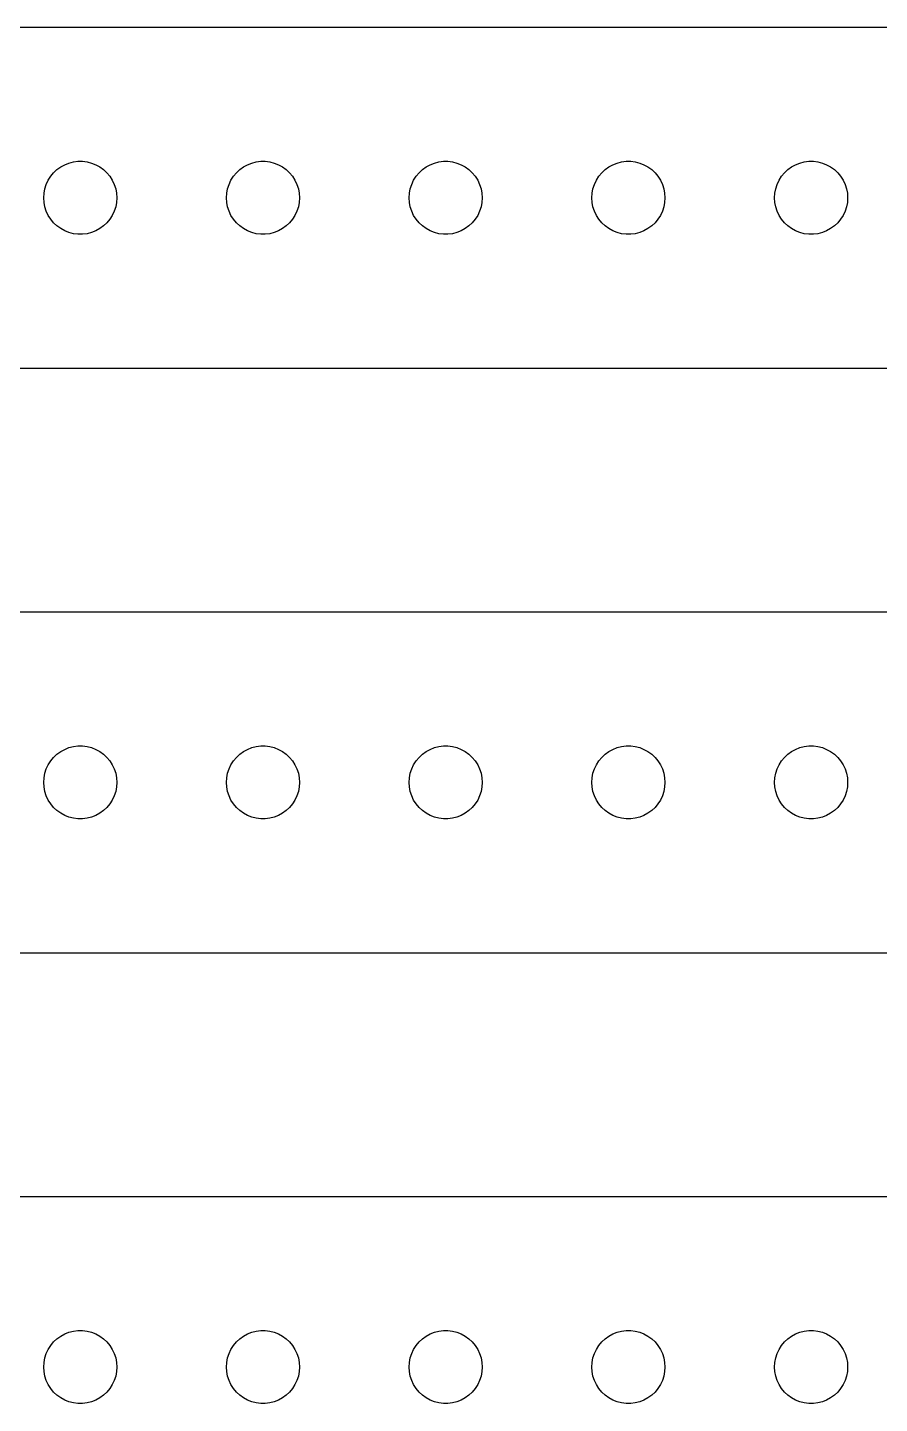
# Model space of a CAD drawing. Header units: metres. Extents: x -127 to 127, y 113 to 223.
# Drawn here: x 27.8 to 62.8, y 166.5 to 223 of the extents above; entities that cross this region are included whole.
import ezdxf

# ---------------------------------------------------------------- set-up
doc = ezdxf.new("R2010")
doc.units = ezdxf.units.M

msp = doc.modelspace()

# ---------------------------------------------------------------- linework, layer by layer
for p, q in [((122.314, 222.99), (-122.314, 222.99)), ((29.7189, 217.473), (29.9058, 217.497)), ((29.9058, 217.497), (30.0942, 217.497)), ((30.0942, 217.497), (30.2811, 217.473)), ((37.2189, 217.473), (37.4058, 217.497)), ((37.4058, 217.497), (37.5942, 217.497)), ((37.5942, 217.497), (37.7811, 217.473)), ((44.7189, 217.473), (44.9058, 217.497)), ((44.9058, 217.497), (45.0942, 217.497)), ((45.0942, 217.497), (45.2811, 217.473)), ((52.2189, 217.473), (52.4058, 217.497)), ((52.4058, 217.497), (52.5942, 217.497)), ((52.5942, 217.497), (52.7811, 217.473)), ((59.7189, 217.473), (59.9058, 217.497)), ((59.9058, 217.497), (60.0942, 217.497)), ((60.0942, 217.497), (60.2811, 217.473)), ((28.7865, 216.882), (28.9065, 217.027)), ((28.9065, 217.027), (29.0439, 217.156)), ((29.0439, 217.156), (29.1963, 217.266)), ((29.1963, 217.266), (29.3613, 217.357)), ((29.3613, 217.357), (29.5365, 217.427)), ((29.5365, 217.427), (29.7189, 217.473)), ((30.2811, 217.473), (30.4635, 217.427)), ((30.4635, 217.427), (30.6387, 217.357)), ((30.6387, 217.357), (30.8037, 217.266)), ((30.8037, 217.266), (30.9561, 217.156)), ((30.9561, 217.156), (31.0934, 217.027)), ((31.0934, 217.027), (31.2135, 216.882)), ((36.2865, 216.882), (36.4065, 217.027)), ((36.4065, 217.027), (36.5439, 217.156)), ((36.5439, 217.156), (36.6963, 217.266)), ((36.6963, 217.266), (36.8613, 217.357)), ((36.8613, 217.357), (37.0365, 217.427)), ((37.0365, 217.427), (37.2189, 217.473)), ((37.7811, 217.473), (37.9635, 217.427)), ((37.9635, 217.427), (38.1387, 217.357)), ((38.1387, 217.357), (38.3037, 217.266)), ((38.3037, 217.266), (38.4561, 217.156)), ((38.4561, 217.156), (38.5934, 217.027)), ((38.5934, 217.027), (38.7135, 216.882)), ((43.7865, 216.882), (43.9065, 217.027)), ((43.9065, 217.027), (44.0439, 217.156)), ((44.0439, 217.156), (44.1963, 217.266)), ((44.1963, 217.266), (44.3613, 217.357)), ((44.3613, 217.357), (44.5365, 217.427)), ((44.5365, 217.427), (44.7189, 217.473)), ((45.2811, 217.473), (45.4635, 217.427)), ((45.4635, 217.427), (45.6387, 217.357)), ((45.6387, 217.357), (45.8037, 217.266)), ((45.8037, 217.266), (45.9561, 217.156)), ((45.9561, 217.156), (46.0934, 217.027)), ((46.0934, 217.027), (46.2135, 216.882)), ((51.2865, 216.882), (51.4065, 217.027)), ((51.4065, 217.027), (51.5439, 217.156)), ((51.5439, 217.156), (51.6963, 217.266)), ((51.6963, 217.266), (51.8613, 217.357)), ((51.8613, 217.357), (52.0365, 217.427)), ((52.0365, 217.427), (52.2189, 217.473)), ((52.7811, 217.473), (52.9635, 217.427)), ((52.9635, 217.427), (53.1387, 217.357)), ((53.1387, 217.357), (53.3037, 217.266)), ((53.3037, 217.266), (53.4561, 217.156)), ((53.4561, 217.156), (53.5934, 217.027)), ((53.5934, 217.027), (53.7135, 216.882)), ((58.7865, 216.882), (58.9065, 217.027)), ((58.9065, 217.027), (59.0439, 217.156)), ((59.0439, 217.156), (59.1963, 217.266)), ((59.1963, 217.266), (59.3613, 217.357)), ((59.3613, 217.357), (59.5365, 217.427)), ((59.5365, 217.427), (59.7189, 217.473)), ((60.2811, 217.473), (60.4635, 217.427)), ((60.4635, 217.427), (60.6387, 217.357)), ((60.6387, 217.357), (60.8037, 217.266)), ((60.8037, 217.266), (60.9561, 217.156)), ((60.9561, 217.156), (61.0934, 217.027)), ((61.0934, 217.027), (61.2135, 216.882)), ((28.5118, 216.188), (28.5471, 216.373)), ((28.5471, 216.373), (28.6053, 216.552)), ((28.6053, 216.552), (28.6855, 216.723)), ((28.6855, 216.723), (28.7865, 216.882)), ((31.2135, 216.882), (31.3145, 216.723)), ((31.3145, 216.723), (31.3947, 216.552)), ((31.3947, 216.552), (31.4529, 216.373)), ((31.4529, 216.373), (31.4882, 216.188)), ((36.0118, 216.188), (36.0471, 216.373)), ((36.0471, 216.373), (36.1053, 216.552)), ((36.1053, 216.552), (36.1855, 216.723)), ((36.1855, 216.723), (36.2865, 216.882)), ((38.7135, 216.882), (38.8145, 216.723)), ((38.8145, 216.723), (38.8947, 216.552)), ((38.8947, 216.552), (38.9529, 216.373)), ((38.9529, 216.373), (38.9882, 216.188)), ((43.5118, 216.188), (43.5471, 216.373)), ((43.5471, 216.373), (43.6053, 216.552)), ((43.6053, 216.552), (43.6855, 216.723)), ((43.6855, 216.723), (43.7865, 216.882)), ((46.2135, 216.882), (46.3145, 216.723)), ((46.3145, 216.723), (46.3947, 216.552)), ((46.3947, 216.552), (46.4529, 216.373)), ((46.4529, 216.373), (46.4882, 216.188)), ((51.0118, 216.188), (51.0471, 216.373)), ((51.0471, 216.373), (51.1053, 216.552)), ((51.1053, 216.552), (51.1855, 216.723)), ((51.1855, 216.723), (51.2865, 216.882)), ((53.7135, 216.882), (53.8145, 216.723)), ((53.8145, 216.723), (53.8947, 216.552)), ((53.8947, 216.552), (53.9529, 216.373)), ((53.9529, 216.373), (53.9882, 216.188)), ((58.5118, 216.188), (58.5471, 216.373)), ((58.5471, 216.373), (58.6053, 216.552)), ((58.6053, 216.552), (58.6855, 216.723)), ((58.6855, 216.723), (58.7865, 216.882)), ((61.2135, 216.882), (61.3145, 216.723)), ((61.3145, 216.723), (61.3947, 216.552)), ((61.3947, 216.552), (61.4529, 216.373)), ((61.4529, 216.373), (61.4882, 216.188)), ((28.5, 216), (28.5118, 216.188)), ((28.5118, 215.812), (28.5, 216)), ((28.5471, 215.627), (28.5118, 215.812)), ((31.4882, 215.812), (31.4529, 215.627)), ((31.4882, 216.188), (31.5, 216)), ((31.5, 216), (31.4882, 215.812)), ((36, 216), (36.0118, 216.188)), ((36.0118, 215.812), (36, 216)), ((36.0471, 215.627), (36.0118, 215.812)), ((38.9882, 215.812), (38.9529, 215.627)), ((38.9882, 216.188), (39, 216)), ((39, 216), (38.9882, 215.812)), ((43.5, 216), (43.5118, 216.188)), ((43.5118, 215.812), (43.5, 216)), ((43.5471, 215.627), (43.5118, 215.812)), ((46.4882, 215.812), (46.4529, 215.627)), ((46.4882, 216.188), (46.5, 216)), ((46.5, 216), (46.4882, 215.812)), ((51, 216), (51.0118, 216.188)), ((51.0118, 215.812), (51, 216)), ((51.0471, 215.627), (51.0118, 215.812)), ((53.9882, 215.812), (53.9529, 215.627)), ((53.9882, 216.188), (54, 216)), ((54, 216), (53.9882, 215.812)), ((58.5, 216), (58.5118, 216.188)), ((58.5118, 215.812), (58.5, 216)), ((58.5471, 215.627), (58.5118, 215.812)), ((61.4882, 215.812), (61.4529, 215.627)), ((61.4882, 216.188), (61.5, 216)), ((61.5, 216), (61.4882, 215.812)), ((28.6053, 215.448), (28.5471, 215.627)), ((28.6855, 215.277), (28.6053, 215.448)), ((28.7865, 215.118), (28.6855, 215.277)), ((31.3145, 215.277), (31.2135, 215.118)), ((31.3947, 215.448), (31.3145, 215.277)), ((31.4529, 215.627), (31.3947, 215.448)), ((36.1053, 215.448), (36.0471, 215.627)), ((36.1855, 215.277), (36.1053, 215.448)), ((36.2865, 215.118), (36.1855, 215.277)), ((38.8145, 215.277), (38.7135, 215.118)), ((38.8947, 215.448), (38.8145, 215.277)), ((38.9529, 215.627), (38.8947, 215.448)), ((43.6053, 215.448), (43.5471, 215.627)), ((43.6855, 215.277), (43.6053, 215.448)), ((43.7865, 215.118), (43.6855, 215.277)), ((46.3145, 215.277), (46.2135, 215.118)), ((46.3947, 215.448), (46.3145, 215.277)), ((46.4529, 215.627), (46.3947, 215.448)), ((51.1053, 215.448), (51.0471, 215.627)), ((51.1855, 215.277), (51.1053, 215.448)), ((51.2865, 215.118), (51.1855, 215.277)), ((53.8145, 215.277), (53.7135, 215.118)), ((53.8947, 215.448), (53.8145, 215.277)), ((53.9529, 215.627), (53.8947, 215.448)), ((58.6053, 215.448), (58.5471, 215.627)), ((58.6855, 215.277), (58.6053, 215.448)), ((58.7865, 215.118), (58.6855, 215.277)), ((61.3145, 215.277), (61.2135, 215.118)), ((61.3947, 215.448), (61.3145, 215.277)), ((61.4529, 215.627), (61.3947, 215.448)), ((28.9065, 214.973), (28.7865, 215.118)), ((29.0439, 214.844), (28.9065, 214.973)), ((29.1963, 214.734), (29.0439, 214.844)), ((29.3613, 214.643), (29.1963, 214.734)), ((30.8037, 214.734), (30.6387, 214.643)), ((30.9561, 214.844), (30.8037, 214.734)), ((31.0934, 214.973), (30.9561, 214.844)), ((31.2135, 215.118), (31.0934, 214.973)), ((36.4065, 214.973), (36.2865, 215.118)), ((36.5439, 214.844), (36.4065, 214.973)), ((36.6963, 214.734), (36.5439, 214.844)), ((36.8613, 214.643), (36.6963, 214.734)), ((38.3037, 214.734), (38.1387, 214.643)), ((38.4561, 214.844), (38.3037, 214.734)), ((38.5934, 214.973), (38.4561, 214.844)), ((38.7135, 215.118), (38.5934, 214.973)), ((43.9065, 214.973), (43.7865, 215.118)), ((44.0439, 214.844), (43.9065, 214.973)), ((44.1963, 214.734), (44.0439, 214.844)), ((44.3613, 214.643), (44.1963, 214.734)), ((45.8037, 214.734), (45.6387, 214.643)), ((45.9561, 214.844), (45.8037, 214.734)), ((46.0934, 214.973), (45.9561, 214.844)), ((46.2135, 215.118), (46.0934, 214.973)), ((51.4065, 214.973), (51.2865, 215.118)), ((51.5439, 214.844), (51.4065, 214.973)), ((51.6963, 214.734), (51.5439, 214.844)), ((51.8613, 214.643), (51.6963, 214.734)), ((53.3037, 214.734), (53.1387, 214.643)), ((53.4561, 214.844), (53.3037, 214.734)), ((53.5934, 214.973), (53.4561, 214.844)), ((53.7135, 215.118), (53.5934, 214.973)), ((58.9065, 214.973), (58.7865, 215.118)), ((59.0439, 214.844), (58.9065, 214.973)), ((59.1963, 214.734), (59.0439, 214.844)), ((59.3613, 214.643), (59.1963, 214.734)), ((60.8037, 214.734), (60.6387, 214.643)), ((60.9561, 214.844), (60.8037, 214.734)), ((61.0934, 214.973), (60.9561, 214.844)), ((61.2135, 215.118), (61.0934, 214.973)), ((29.5365, 214.573), (29.3613, 214.643)), ((29.7189, 214.527), (29.5365, 214.573)), ((29.9058, 214.503), (29.7189, 214.527)), ((30.0942, 214.503), (29.9058, 214.503)), ((30.2811, 214.527), (30.0942, 214.503)), ((30.4635, 214.573), (30.2811, 214.527)), ((30.6387, 214.643), (30.4635, 214.573)), ((37.0365, 214.573), (36.8613, 214.643)), ((37.2189, 214.527), (37.0365, 214.573)), ((37.4058, 214.503), (37.2189, 214.527)), ((37.5942, 214.503), (37.4058, 214.503)), ((37.7811, 214.527), (37.5942, 214.503)), ((37.9635, 214.573), (37.7811, 214.527)), ((38.1387, 214.643), (37.9635, 214.573)), ((44.5365, 214.573), (44.3613, 214.643)), ((44.7189, 214.527), (44.5365, 214.573)), ((44.9058, 214.503), (44.7189, 214.527)), ((45.0942, 214.503), (44.9058, 214.503)), ((45.2811, 214.527), (45.0942, 214.503)), ((45.4635, 214.573), (45.2811, 214.527)), ((45.6387, 214.643), (45.4635, 214.573)), ((52.0365, 214.573), (51.8613, 214.643)), ((52.2189, 214.527), (52.0365, 214.573)), ((52.4058, 214.503), (52.2189, 214.527)), ((52.5942, 214.503), (52.4058, 214.503)), ((52.7811, 214.527), (52.5942, 214.503)), ((52.9635, 214.573), (52.7811, 214.527)), ((53.1387, 214.643), (52.9635, 214.573)), ((59.5365, 214.573), (59.3613, 214.643)), ((59.7189, 214.527), (59.5365, 214.573)), ((59.9058, 214.503), (59.7189, 214.527)), ((60.0942, 214.503), (59.9058, 214.503)), ((60.2811, 214.527), (60.0942, 214.503)), ((60.4635, 214.573), (60.2811, 214.527)), ((60.6387, 214.643), (60.4635, 214.573)), ((-122.314, 209.01), (122.314, 209.01)), ((122.314, 198.99), (-122.314, 198.99)), ((29.0439, 193.156), (29.1963, 193.266)), ((29.1963, 193.266), (29.3613, 193.357)), ((29.3613, 193.357), (29.5365, 193.427)), ((29.5365, 193.427), (29.7189, 193.473)), ((29.7189, 193.473), (29.9058, 193.497)), ((29.9058, 193.497), (30.0942, 193.497)), ((30.0942, 193.497), (30.2811, 193.473)), ((30.2811, 193.473), (30.4635, 193.427)), ((30.4635, 193.427), (30.6387, 193.357)), ((30.6387, 193.357), (30.8037, 193.266)), ((30.8037, 193.266), (30.9561, 193.156)), ((36.5439, 193.156), (36.6963, 193.266)), ((36.6963, 193.266), (36.8613, 193.357)), ((36.8613, 193.357), (37.0365, 193.427)), ((37.0365, 193.427), (37.2189, 193.473)), ((37.2189, 193.473), (37.4058, 193.497)), ((37.4058, 193.497), (37.5942, 193.497)), ((37.5942, 193.497), (37.7811, 193.473)), ((37.7811, 193.473), (37.9635, 193.427)), ((37.9635, 193.427), (38.1387, 193.357)), ((38.1387, 193.357), (38.3037, 193.266)), ((38.3037, 193.266), (38.4561, 193.156)), ((44.0439, 193.156), (44.1963, 193.266)), ((44.1963, 193.266), (44.3613, 193.357)), ((44.3613, 193.357), (44.5365, 193.427)), ((44.5365, 193.427), (44.7189, 193.473)), ((44.7189, 193.473), (44.9058, 193.497)), ((44.9058, 193.497), (45.0942, 193.497)), ((45.0942, 193.497), (45.2811, 193.473)), ((45.2811, 193.473), (45.4635, 193.427)), ((45.4635, 193.427), (45.6387, 193.357)), ((45.6387, 193.357), (45.8037, 193.266)), ((45.8037, 193.266), (45.9561, 193.156)), ((51.5439, 193.156), (51.6963, 193.266)), ((51.6963, 193.266), (51.8613, 193.357)), ((51.8613, 193.357), (52.0365, 193.427)), ((52.0365, 193.427), (52.2189, 193.473)), ((52.2189, 193.473), (52.4058, 193.497)), ((52.4058, 193.497), (52.5942, 193.497)), ((52.5942, 193.497), (52.7811, 193.473)), ((52.7811, 193.473), (52.9635, 193.427)), ((52.9635, 193.427), (53.1387, 193.357)), ((53.1387, 193.357), (53.3037, 193.266)), ((53.3037, 193.266), (53.4561, 193.156)), ((59.0439, 193.156), (59.1963, 193.266)), ((59.1963, 193.266), (59.3613, 193.357)), ((59.3613, 193.357), (59.5365, 193.427)), ((59.5365, 193.427), (59.7189, 193.473)), ((59.7189, 193.473), (59.9058, 193.497)), ((59.9058, 193.497), (60.0942, 193.497)), ((60.0942, 193.497), (60.2811, 193.473)), ((60.2811, 193.473), (60.4635, 193.427)), ((60.4635, 193.427), (60.6387, 193.357)), ((60.6387, 193.357), (60.8037, 193.266)), ((60.8037, 193.266), (60.9561, 193.156)), ((28.6053, 192.552), (28.6855, 192.723)), ((28.6855, 192.723), (28.7865, 192.882)), ((28.7865, 192.882), (28.9065, 193.027)), ((28.9065, 193.027), (29.0439, 193.156)), ((30.9561, 193.156), (31.0934, 193.027)), ((31.0934, 193.027), (31.2135, 192.882)), ((31.2135, 192.882), (31.3145, 192.723)), ((31.3145, 192.723), (31.3947, 192.552)), ((36.1053, 192.552), (36.1855, 192.723)), ((36.1855, 192.723), (36.2865, 192.882)), ((36.2865, 192.882), (36.4065, 193.027)), ((36.4065, 193.027), (36.5439, 193.156)), ((38.4561, 193.156), (38.5934, 193.027)), ((38.5934, 193.027), (38.7135, 192.882)), ((38.7135, 192.882), (38.8145, 192.723)), ((38.8145, 192.723), (38.8947, 192.552)), ((43.6053, 192.552), (43.6855, 192.723)), ((43.6855, 192.723), (43.7865, 192.882)), ((43.7865, 192.882), (43.9065, 193.027)), ((43.9065, 193.027), (44.0439, 193.156)), ((45.9561, 193.156), (46.0934, 193.027)), ((46.0934, 193.027), (46.2135, 192.882)), ((46.2135, 192.882), (46.3145, 192.723)), ((46.3145, 192.723), (46.3947, 192.552)), ((51.1053, 192.552), (51.1855, 192.723)), ((51.1855, 192.723), (51.2865, 192.882)), ((51.2865, 192.882), (51.4065, 193.027)), ((51.4065, 193.027), (51.5439, 193.156)), ((53.4561, 193.156), (53.5934, 193.027)), ((53.5934, 193.027), (53.7135, 192.882)), ((53.7135, 192.882), (53.8145, 192.723)), ((53.8145, 192.723), (53.8947, 192.552)), ((58.6053, 192.552), (58.6855, 192.723)), ((58.6855, 192.723), (58.7865, 192.882)), ((58.7865, 192.882), (58.9065, 193.027)), ((58.9065, 193.027), (59.0439, 193.156)), ((60.9561, 193.156), (61.0934, 193.027)), ((61.0934, 193.027), (61.2135, 192.882)), ((61.2135, 192.882), (61.3145, 192.723)), ((61.3145, 192.723), (61.3947, 192.552)), ((28.5, 192), (28.5118, 192.188)), ((28.5118, 192.188), (28.5471, 192.373)), ((28.5471, 192.373), (28.6053, 192.552)), ((31.3947, 192.552), (31.4529, 192.373)), ((31.4529, 192.373), (31.4882, 192.188)), ((31.4882, 192.188), (31.5, 192)), ((36, 192), (36.0118, 192.188)), ((36.0118, 192.188), (36.0471, 192.373)), ((36.0471, 192.373), (36.1053, 192.552)), ((38.8947, 192.552), (38.9529, 192.373)), ((38.9529, 192.373), (38.9882, 192.188)), ((38.9882, 192.188), (39, 192)), ((43.5, 192), (43.5118, 192.188)), ((43.5118, 192.188), (43.5471, 192.373)), ((43.5471, 192.373), (43.6053, 192.552)), ((46.3947, 192.552), (46.4529, 192.373)), ((46.4529, 192.373), (46.4882, 192.188)), ((46.4882, 192.188), (46.5, 192)), ((51, 192), (51.0118, 192.188)), ((51.0118, 192.188), (51.0471, 192.373)), ((51.0471, 192.373), (51.1053, 192.552)), ((53.8947, 192.552), (53.9529, 192.373)), ((53.9529, 192.373), (53.9882, 192.188)), ((53.9882, 192.188), (54, 192)), ((58.5, 192), (58.5118, 192.188)), ((58.5118, 192.188), (58.5471, 192.373)), ((58.5471, 192.373), (58.6053, 192.552)), ((61.3947, 192.552), (61.4529, 192.373)), ((61.4529, 192.373), (61.4882, 192.188)), ((61.4882, 192.188), (61.5, 192)), ((28.5118, 191.812), (28.5, 192)), ((28.5471, 191.627), (28.5118, 191.812)), ((28.6053, 191.448), (28.5471, 191.627)), ((31.4529, 191.627), (31.3947, 191.448)), ((31.4882, 191.812), (31.4529, 191.627)), ((31.5, 192), (31.4882, 191.812)), ((36.0118, 191.812), (36, 192)), ((36.0471, 191.627), (36.0118, 191.812)), ((36.1053, 191.448), (36.0471, 191.627)), ((38.9529, 191.627), (38.8947, 191.448)), ((38.9882, 191.812), (38.9529, 191.627)), ((39, 192), (38.9882, 191.812)), ((43.5118, 191.812), (43.5, 192)), ((43.5471, 191.627), (43.5118, 191.812)), ((43.6053, 191.448), (43.5471, 191.627)), ((46.4529, 191.627), (46.3947, 191.448)), ((46.4882, 191.812), (46.4529, 191.627)), ((46.5, 192), (46.4882, 191.812)), ((51.0118, 191.812), (51, 192)), ((51.0471, 191.627), (51.0118, 191.812)), ((51.1053, 191.448), (51.0471, 191.627)), ((53.9529, 191.627), (53.8947, 191.448)), ((53.9882, 191.812), (53.9529, 191.627)), ((54, 192), (53.9882, 191.812)), ((58.5118, 191.812), (58.5, 192)), ((58.5471, 191.627), (58.5118, 191.812)), ((58.6053, 191.448), (58.5471, 191.627)), ((61.4529, 191.627), (61.3947, 191.448)), ((61.4882, 191.812), (61.4529, 191.627)), ((61.5, 192), (61.4882, 191.812)), ((28.6855, 191.277), (28.6053, 191.448)), ((28.7865, 191.118), (28.6855, 191.277)), ((28.9065, 190.973), (28.7865, 191.118)), ((29.0439, 190.844), (28.9065, 190.973)), ((31.0934, 190.973), (30.9561, 190.844)), ((31.2135, 191.118), (31.0934, 190.973)), ((31.3145, 191.277), (31.2135, 191.118)), ((31.3947, 191.448), (31.3145, 191.277)), ((36.1855, 191.277), (36.1053, 191.448)), ((36.2865, 191.118), (36.1855, 191.277)), ((36.4065, 190.973), (36.2865, 191.118)), ((36.5439, 190.844), (36.4065, 190.973)), ((38.5934, 190.973), (38.4561, 190.844)), ((38.7135, 191.118), (38.5934, 190.973)), ((38.8145, 191.277), (38.7135, 191.118)), ((38.8947, 191.448), (38.8145, 191.277)), ((43.6855, 191.277), (43.6053, 191.448)), ((43.7865, 191.118), (43.6855, 191.277)), ((43.9065, 190.973), (43.7865, 191.118)), ((44.0439, 190.844), (43.9065, 190.973)), ((46.0934, 190.973), (45.9561, 190.844)), ((46.2135, 191.118), (46.0934, 190.973)), ((46.3145, 191.277), (46.2135, 191.118)), ((46.3947, 191.448), (46.3145, 191.277)), ((51.1855, 191.277), (51.1053, 191.448)), ((51.2865, 191.118), (51.1855, 191.277)), ((51.4065, 190.973), (51.2865, 191.118)), ((51.5439, 190.844), (51.4065, 190.973)), ((53.5934, 190.973), (53.4561, 190.844)), ((53.7135, 191.118), (53.5934, 190.973)), ((53.8145, 191.277), (53.7135, 191.118)), ((53.8947, 191.448), (53.8145, 191.277)), ((58.6855, 191.277), (58.6053, 191.448)), ((58.7865, 191.118), (58.6855, 191.277)), ((58.9065, 190.973), (58.7865, 191.118)), ((59.0439, 190.844), (58.9065, 190.973)), ((61.0934, 190.973), (60.9561, 190.844)), ((61.2135, 191.118), (61.0934, 190.973)), ((61.3145, 191.277), (61.2135, 191.118)), ((61.3947, 191.448), (61.3145, 191.277)), ((29.1963, 190.734), (29.0439, 190.844)), ((29.3613, 190.643), (29.1963, 190.734)), ((29.5365, 190.573), (29.3613, 190.643)), ((29.7189, 190.527), (29.5365, 190.573)), ((29.9058, 190.503), (29.7189, 190.527)), ((30.0942, 190.503), (29.9058, 190.503)), ((30.2811, 190.527), (30.0942, 190.503)), ((30.4635, 190.573), (30.2811, 190.527)), ((30.6387, 190.643), (30.4635, 190.573)), ((30.8037, 190.734), (30.6387, 190.643)), ((30.9561, 190.844), (30.8037, 190.734)), ((36.6963, 190.734), (36.5439, 190.844)), ((36.8613, 190.643), (36.6963, 190.734)), ((37.0365, 190.573), (36.8613, 190.643)), ((37.2189, 190.527), (37.0365, 190.573)), ((37.4058, 190.503), (37.2189, 190.527)), ((37.5942, 190.503), (37.4058, 190.503)), ((37.7811, 190.527), (37.5942, 190.503)), ((37.9635, 190.573), (37.7811, 190.527)), ((38.1387, 190.643), (37.9635, 190.573)), ((38.3037, 190.734), (38.1387, 190.643)), ((38.4561, 190.844), (38.3037, 190.734)), ((44.1963, 190.734), (44.0439, 190.844)), ((44.3613, 190.643), (44.1963, 190.734)), ((44.5365, 190.573), (44.3613, 190.643)), ((44.7189, 190.527), (44.5365, 190.573)), ((44.9058, 190.503), (44.7189, 190.527)), ((45.0942, 190.503), (44.9058, 190.503)), ((45.2811, 190.527), (45.0942, 190.503)), ((45.4635, 190.573), (45.2811, 190.527)), ((45.6387, 190.643), (45.4635, 190.573)), ((45.8037, 190.734), (45.6387, 190.643)), ((45.9561, 190.844), (45.8037, 190.734)), ((51.6963, 190.734), (51.5439, 190.844)), ((51.8613, 190.643), (51.6963, 190.734)), ((52.0365, 190.573), (51.8613, 190.643)), ((52.2189, 190.527), (52.0365, 190.573)), ((52.4058, 190.503), (52.2189, 190.527)), ((52.5942, 190.503), (52.4058, 190.503)), ((52.7811, 190.527), (52.5942, 190.503)), ((52.9635, 190.573), (52.7811, 190.527)), ((53.1387, 190.643), (52.9635, 190.573)), ((53.3037, 190.734), (53.1387, 190.643)), ((53.4561, 190.844), (53.3037, 190.734)), ((59.1963, 190.734), (59.0439, 190.844)), ((59.3613, 190.643), (59.1963, 190.734)), ((59.5365, 190.573), (59.3613, 190.643)), ((59.7189, 190.527), (59.5365, 190.573)), ((59.9058, 190.503), (59.7189, 190.527)), ((60.0942, 190.503), (59.9058, 190.503)), ((60.2811, 190.527), (60.0942, 190.503)), ((60.4635, 190.573), (60.2811, 190.527)), ((60.6387, 190.643), (60.4635, 190.573)), ((60.8037, 190.734), (60.6387, 190.643)), ((60.9561, 190.844), (60.8037, 190.734)), ((-122.314, 185.01), (122.314, 185.01)), ((122.314, 174.99), (-122.314, 174.99)), ((29.5365, 169.427), (29.7189, 169.473)), ((29.7189, 169.473), (29.9058, 169.497)), ((29.9058, 169.497), (30.0942, 169.497)), ((30.0942, 169.497), (30.2811, 169.473)), ((30.2811, 169.473), (30.4635, 169.427)), ((37.0365, 169.427), (37.2189, 169.473)), ((37.2189, 169.473), (37.4058, 169.497)), ((37.4058, 169.497), (37.5942, 169.497)), ((37.5942, 169.497), (37.7811, 169.473)), ((37.7811, 169.473), (37.9635, 169.427)), ((44.5365, 169.427), (44.7189, 169.473)), ((44.7189, 169.473), (44.9058, 169.497)), ((44.9058, 169.497), (45.0942, 169.497)), ((45.0942, 169.497), (45.2811, 169.473)), ((45.2811, 169.473), (45.4635, 169.427)), ((52.0365, 169.427), (52.2189, 169.473)), ((52.2189, 169.473), (52.4058, 169.497)), ((52.4058, 169.497), (52.5942, 169.497)), ((52.5942, 169.497), (52.7811, 169.473)), ((52.7811, 169.473), (52.9635, 169.427)), ((59.5365, 169.427), (59.7189, 169.473)), ((59.7189, 169.473), (59.9058, 169.497)), ((59.9058, 169.497), (60.0942, 169.497)), ((60.0942, 169.497), (60.2811, 169.473)), ((60.2811, 169.473), (60.4635, 169.427)), ((28.7865, 168.882), (28.9065, 169.027)), ((28.9065, 169.027), (29.0439, 169.156)), ((29.0439, 169.156), (29.1963, 169.266)), ((29.1963, 169.266), (29.3613, 169.357)), ((29.3613, 169.357), (29.5365, 169.427)), ((30.4635, 169.427), (30.6387, 169.357)), ((30.6387, 169.357), (30.8037, 169.266)), ((30.8037, 169.266), (30.9561, 169.156)), ((30.9561, 169.156), (31.0934, 169.027)), ((31.0934, 169.027), (31.2135, 168.882)), ((36.2865, 168.882), (36.4065, 169.027)), ((36.4065, 169.027), (36.5439, 169.156)), ((36.5439, 169.156), (36.6963, 169.266)), ((36.6963, 169.266), (36.8613, 169.357)), ((36.8613, 169.357), (37.0365, 169.427)), ((37.9635, 169.427), (38.1387, 169.357)), ((38.1387, 169.357), (38.3037, 169.266)), ((38.3037, 169.266), (38.4561, 169.156)), ((38.4561, 169.156), (38.5934, 169.027)), ((38.5934, 169.027), (38.7135, 168.882)), ((43.7865, 168.882), (43.9065, 169.027)), ((43.9065, 169.027), (44.0439, 169.156)), ((44.0439, 169.156), (44.1963, 169.266)), ((44.1963, 169.266), (44.3613, 169.357)), ((44.3613, 169.357), (44.5365, 169.427)), ((45.4635, 169.427), (45.6387, 169.357)), ((45.6387, 169.357), (45.8037, 169.266)), ((45.8037, 169.266), (45.9561, 169.156)), ((45.9561, 169.156), (46.0934, 169.027)), ((46.0934, 169.027), (46.2135, 168.882)), ((51.2865, 168.882), (51.4065, 169.027)), ((51.4065, 169.027), (51.5439, 169.156)), ((51.5439, 169.156), (51.6963, 169.266)), ((51.6963, 169.266), (51.8613, 169.357)), ((51.8613, 169.357), (52.0365, 169.427)), ((52.9635, 169.427), (53.1387, 169.357)), ((53.1387, 169.357), (53.3037, 169.266)), ((53.3037, 169.266), (53.4561, 169.156)), ((53.4561, 169.156), (53.5934, 169.027)), ((53.5934, 169.027), (53.7135, 168.882)), ((58.7865, 168.882), (58.9065, 169.027)), ((58.9065, 169.027), (59.0439, 169.156)), ((59.0439, 169.156), (59.1963, 169.266)), ((59.1963, 169.266), (59.3613, 169.357)), ((59.3613, 169.357), (59.5365, 169.427)), ((60.4635, 169.427), (60.6387, 169.357)), ((60.6387, 169.357), (60.8037, 169.266)), ((60.8037, 169.266), (60.9561, 169.156)), ((60.9561, 169.156), (61.0934, 169.027)), ((61.0934, 169.027), (61.2135, 168.882)), ((28.5118, 168.188), (28.5471, 168.373)), ((28.5471, 168.373), (28.6053, 168.552)), ((28.6053, 168.552), (28.6855, 168.723)), ((28.6855, 168.723), (28.7865, 168.882)), ((31.2135, 168.882), (31.3145, 168.723)), ((31.3145, 168.723), (31.3947, 168.552)), ((31.3947, 168.552), (31.4529, 168.373)), ((31.4529, 168.373), (31.4882, 168.188)), ((36.0118, 168.188), (36.0471, 168.373)), ((36.0471, 168.373), (36.1053, 168.552)), ((36.1053, 168.552), (36.1855, 168.723)), ((36.1855, 168.723), (36.2865, 168.882)), ((38.7135, 168.882), (38.8145, 168.723)), ((38.8145, 168.723), (38.8947, 168.552)), ((38.8947, 168.552), (38.9529, 168.373)), ((38.9529, 168.373), (38.9882, 168.188)), ((43.5118, 168.188), (43.5471, 168.373)), ((43.5471, 168.373), (43.6053, 168.552)), ((43.6053, 168.552), (43.6855, 168.723)), ((43.6855, 168.723), (43.7865, 168.882)), ((46.2135, 168.882), (46.3145, 168.723)), ((46.3145, 168.723), (46.3947, 168.552)), ((46.3947, 168.552), (46.4529, 168.373)), ((46.4529, 168.373), (46.4882, 168.188)), ((51.0118, 168.188), (51.0471, 168.373)), ((51.0471, 168.373), (51.1053, 168.552)), ((51.1053, 168.552), (51.1855, 168.723)), ((51.1855, 168.723), (51.2865, 168.882)), ((53.7135, 168.882), (53.8145, 168.723)), ((53.8145, 168.723), (53.8947, 168.552)), ((53.8947, 168.552), (53.9529, 168.373)), ((53.9529, 168.373), (53.9882, 168.188)), ((58.5118, 168.188), (58.5471, 168.373)), ((58.5471, 168.373), (58.6053, 168.552)), ((58.6053, 168.552), (58.6855, 168.723)), ((58.6855, 168.723), (58.7865, 168.882)), ((61.2135, 168.882), (61.3145, 168.723)), ((61.3145, 168.723), (61.3947, 168.552)), ((61.3947, 168.552), (61.4529, 168.373)), ((61.4529, 168.373), (61.4882, 168.188)), ((28.5, 168), (28.5118, 168.188)), ((28.5118, 167.812), (28.5, 168)), ((28.5471, 167.627), (28.5118, 167.812)), ((31.4882, 167.812), (31.4529, 167.627)), ((31.4882, 168.188), (31.5, 168)), ((31.5, 168), (31.4882, 167.812)), ((36, 168), (36.0118, 168.188)), ((36.0118, 167.812), (36, 168)), ((36.0471, 167.627), (36.0118, 167.812)), ((38.9882, 167.812), (38.9529, 167.627)), ((38.9882, 168.188), (39, 168)), ((39, 168), (38.9882, 167.812)), ((43.5, 168), (43.5118, 168.188)), ((43.5118, 167.812), (43.5, 168)), ((43.5471, 167.627), (43.5118, 167.812)), ((46.4882, 167.812), (46.4529, 167.627)), ((46.4882, 168.188), (46.5, 168)), ((46.5, 168), (46.4882, 167.812)), ((51, 168), (51.0118, 168.188)), ((51.0118, 167.812), (51, 168)), ((51.0471, 167.627), (51.0118, 167.812)), ((53.9882, 167.812), (53.9529, 167.627)), ((53.9882, 168.188), (54, 168)), ((54, 168), (53.9882, 167.812)), ((58.5, 168), (58.5118, 168.188)), ((58.5118, 167.812), (58.5, 168)), ((58.5471, 167.627), (58.5118, 167.812)), ((61.4882, 167.812), (61.4529, 167.627)), ((61.4882, 168.188), (61.5, 168)), ((61.5, 168), (61.4882, 167.812)), ((28.6053, 167.448), (28.5471, 167.627)), ((28.6855, 167.277), (28.6053, 167.448)), ((28.7865, 167.118), (28.6855, 167.277)), ((31.3145, 167.277), (31.2135, 167.118)), ((31.3947, 167.448), (31.3145, 167.277)), ((31.4529, 167.627), (31.3947, 167.448)), ((36.1053, 167.448), (36.0471, 167.627)), ((36.1855, 167.277), (36.1053, 167.448)), ((36.2865, 167.118), (36.1855, 167.277)), ((38.8145, 167.277), (38.7135, 167.118)), ((38.8947, 167.448), (38.8145, 167.277)), ((38.9529, 167.627), (38.8947, 167.448)), ((43.6053, 167.448), (43.5471, 167.627)), ((43.6855, 167.277), (43.6053, 167.448)), ((43.7865, 167.118), (43.6855, 167.277)), ((46.3145, 167.277), (46.2135, 167.118)), ((46.3947, 167.448), (46.3145, 167.277)), ((46.4529, 167.627), (46.3947, 167.448)), ((51.1053, 167.448), (51.0471, 167.627)), ((51.1855, 167.277), (51.1053, 167.448)), ((51.2865, 167.118), (51.1855, 167.277)), ((53.8145, 167.277), (53.7135, 167.118)), ((53.8947, 167.448), (53.8145, 167.277)), ((53.9529, 167.627), (53.8947, 167.448)), ((58.6053, 167.448), (58.5471, 167.627)), ((58.6855, 167.277), (58.6053, 167.448)), ((58.7865, 167.118), (58.6855, 167.277)), ((61.3145, 167.277), (61.2135, 167.118)), ((61.3947, 167.448), (61.3145, 167.277)), ((61.4529, 167.627), (61.3947, 167.448)), ((28.9065, 166.973), (28.7865, 167.118)), ((29.0439, 166.844), (28.9065, 166.973)), ((29.1963, 166.734), (29.0439, 166.844)), ((29.3613, 166.643), (29.1963, 166.734)), ((29.5365, 166.573), (29.3613, 166.643)), ((30.6387, 166.643), (30.4635, 166.573)), ((30.8037, 166.734), (30.6387, 166.643)), ((30.9561, 166.844), (30.8037, 166.734)), ((31.0934, 166.973), (30.9561, 166.844)), ((31.2135, 167.118), (31.0934, 166.973)), ((36.4065, 166.973), (36.2865, 167.118)), ((36.5439, 166.844), (36.4065, 166.973)), ((36.6963, 166.734), (36.5439, 166.844)), ((36.8613, 166.643), (36.6963, 166.734)), ((37.0365, 166.573), (36.8613, 166.643)), ((38.1387, 166.643), (37.9635, 166.573)), ((38.3037, 166.734), (38.1387, 166.643)), ((38.4561, 166.844), (38.3037, 166.734)), ((38.5934, 166.973), (38.4561, 166.844)), ((38.7135, 167.118), (38.5934, 166.973)), ((43.9065, 166.973), (43.7865, 167.118)), ((44.0439, 166.844), (43.9065, 166.973)), ((44.1963, 166.734), (44.0439, 166.844)), ((44.3613, 166.643), (44.1963, 166.734)), ((44.5365, 166.573), (44.3613, 166.643)), ((45.6387, 166.643), (45.4635, 166.573)), ((45.8037, 166.734), (45.6387, 166.643)), ((45.9561, 166.844), (45.8037, 166.734)), ((46.0934, 166.973), (45.9561, 166.844)), ((46.2135, 167.118), (46.0934, 166.973)), ((51.4065, 166.973), (51.2865, 167.118)), ((51.5439, 166.844), (51.4065, 166.973)), ((51.6963, 166.734), (51.5439, 166.844)), ((51.8613, 166.643), (51.6963, 166.734)), ((52.0365, 166.573), (51.8613, 166.643)), ((53.1387, 166.643), (52.9635, 166.573)), ((53.3037, 166.734), (53.1387, 166.643)), ((53.4561, 166.844), (53.3037, 166.734)), ((53.5934, 166.973), (53.4561, 166.844)), ((53.7135, 167.118), (53.5934, 166.973)), ((58.9065, 166.973), (58.7865, 167.118)), ((59.0439, 166.844), (58.9065, 166.973)), ((59.1963, 166.734), (59.0439, 166.844)), ((59.3613, 166.643), (59.1963, 166.734)), ((59.5365, 166.573), (59.3613, 166.643)), ((60.6387, 166.643), (60.4635, 166.573)), ((60.8037, 166.734), (60.6387, 166.643)), ((60.9561, 166.844), (60.8037, 166.734)), ((61.0934, 166.973), (60.9561, 166.844)), ((61.2135, 167.118), (61.0934, 166.973)), ((29.7189, 166.527), (29.5365, 166.573)), ((29.9058, 166.503), (29.7189, 166.527)), ((30.0942, 166.503), (29.9058, 166.503)), ((30.2811, 166.527), (30.0942, 166.503)), ((30.4635, 166.573), (30.2811, 166.527)), ((37.2189, 166.527), (37.0365, 166.573)), ((37.4058, 166.503), (37.2189, 166.527)), ((37.5942, 166.503), (37.4058, 166.503)), ((37.7811, 166.527), (37.5942, 166.503)), ((37.9635, 166.573), (37.7811, 166.527)), ((44.7189, 166.527), (44.5365, 166.573)), ((44.9058, 166.503), (44.7189, 166.527)), ((45.0942, 166.503), (44.9058, 166.503)), ((45.2811, 166.527), (45.0942, 166.503)), ((45.4635, 166.573), (45.2811, 166.527)), ((52.2189, 166.527), (52.0365, 166.573)), ((52.4058, 166.503), (52.2189, 166.527)), ((52.5942, 166.503), (52.4058, 166.503)), ((52.7811, 166.527), (52.5942, 166.503)), ((52.9635, 166.573), (52.7811, 166.527)), ((59.7189, 166.527), (59.5365, 166.573)), ((59.9058, 166.503), (59.7189, 166.527)), ((60.0942, 166.503), (59.9058, 166.503)), ((60.2811, 166.527), (60.0942, 166.503)), ((60.4635, 166.573), (60.2811, 166.527))]:
    msp.add_line(p, q)

doc.saveas('drawing.dxf')
